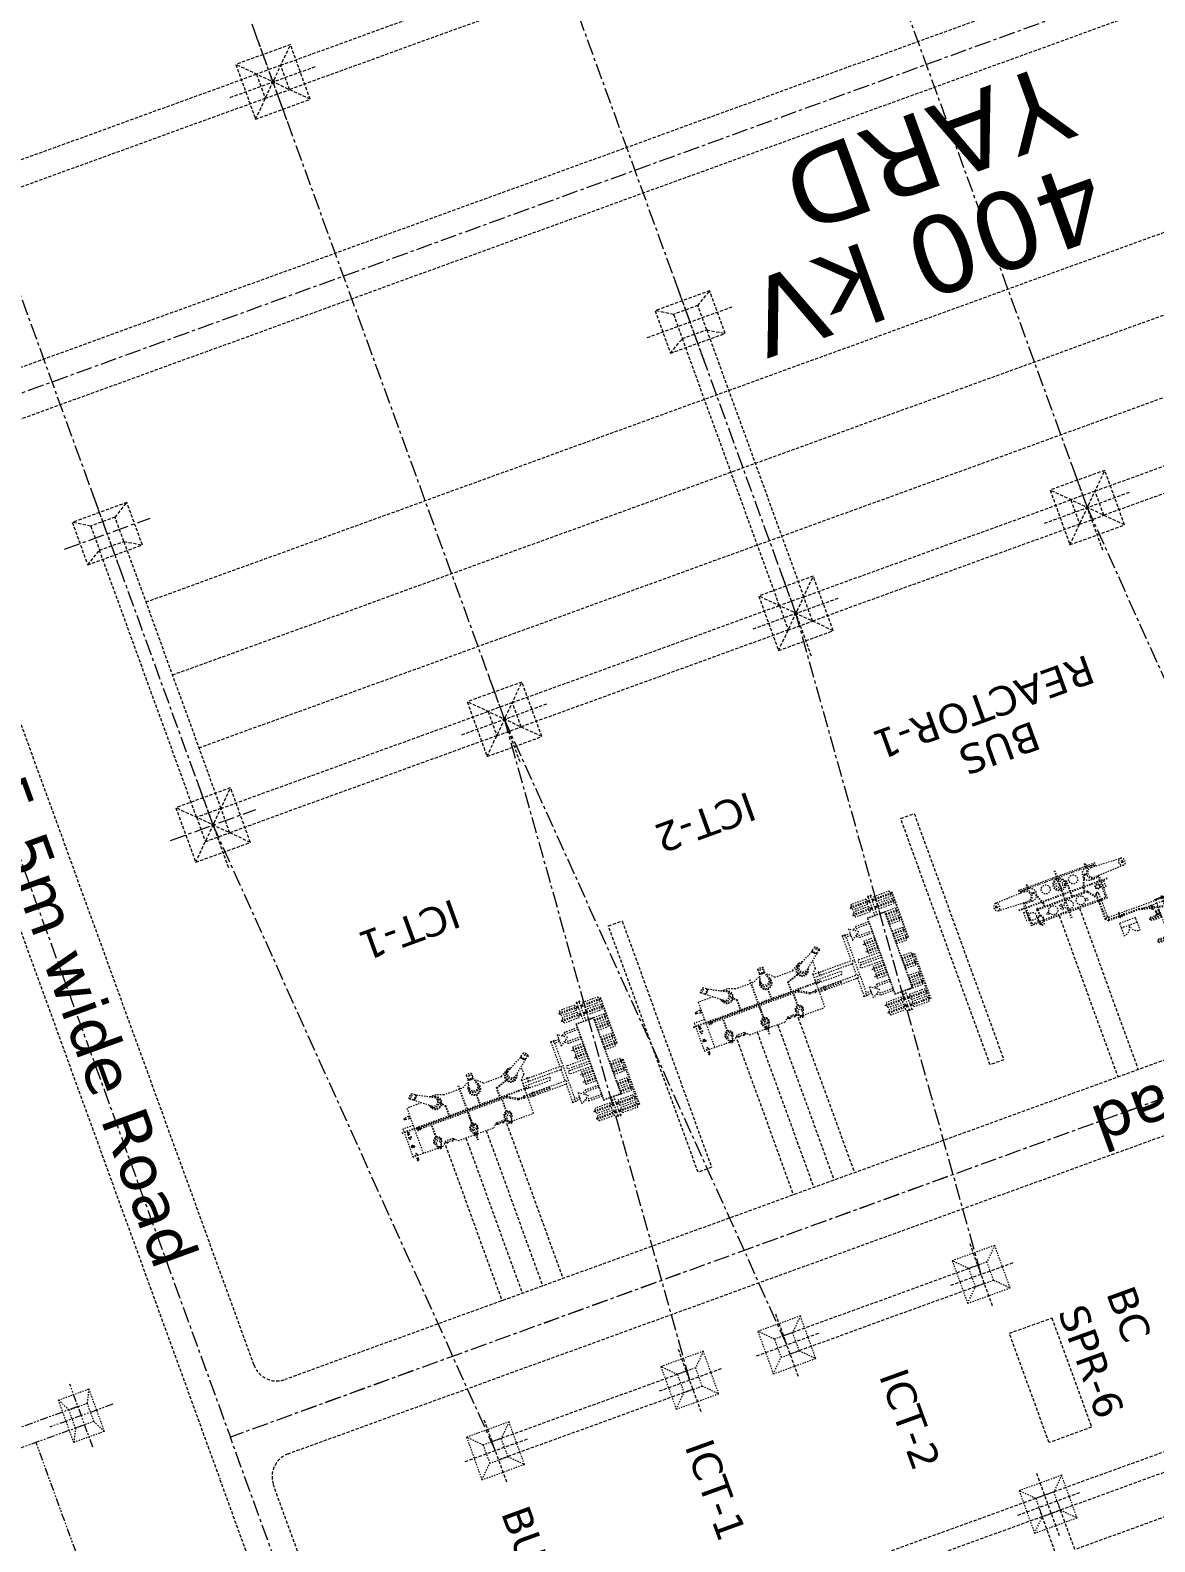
# Model space of a CAD drawing. Header units: metres. Extents: x 201400 to 215600, y 173235 to 1738400.
# Drawn here: x 205312.5 to 205399.5, y 1735678.6 to 1735795.6 of the extents above; entities that cross this region are included whole.
import ezdxf

# ---------------------------------------------------------------- set-up
doc = ezdxf.new("R2010")
doc.units = ezdxf.units.M
for name, pattern in [('400-ICT-1_400kV$0$HIDDEN', [0.375, 0.25, -0.125]), ('CENTER', [2, 1.25, -0.25, 0.25, -0.25]), ('HIDDEN', [0.375, 0.25, -0.125]), ('PHANTOM2', [1.25, 0.625, -0.125, 0.125, -0.125, 0.125, -0.125])]:
    doc.linetypes.add(name, pattern=pattern)
doc.layers.add('E-LAY-CNTRL', color=1, linetype='CENTER', lineweight=0)
doc.layers.add('E-LAY-EXIST', color=8, linetype='HIDDEN', lineweight=0)
for name, color, linetype in [('ECEN', 4, 'CENTER'), ('EEQP', 2, 'Continuous'), ('TXT', 222, 'Continuous')]:
    doc.layers.add(name, color=color, linetype=linetype)
doc.layers.add('STREAM', color=7, linetype='Continuous', lineweight=0, true_color=0x3dcfff)
doc.styles.add('STYLE1', font='verdana.ttf')

# ---------------------------------------------------------------- blocks, each defined once
blk = doc.blocks.new('400-ICT-1_400kV$0$A$C18D362E1')
at = {"layer": 'ECEN'}
for p, q in [((0, -2516), (0, 1972)), ((5113, 0), (-5406, 0))]:
    blk.add_line(p, q, dxfattribs=at)
blk = doc.blocks.new('400-ICT-1_400kV$0$TRAFO1_BHEL')
for p, q in [((-4766, 12485), (-4593, 12485)), ((-4766, 11235), (-4766, 12485)), ((-4593, 11091), (-4593, 12605)), ((-4593, 12605), (-4507, 12605)), ((-4507, 11091), (-4507, 12605)), ((-4507, 12485), (-4334, 12485)), ((-4334, 11235), (-4334, 12485)), ((-4166, 11235), (-4166, 12485)), ((-4166, 12485), (-3993, 12485)), ((-3993, 11091), (-3993, 12605)), ((-3993, 12605), (-3907, 12605)), ((-3907, 11091), (-3907, 12605)), ((-3907, 12485), (-3734, 12485)), ((-3734, 11235), (-3734, 12485)), ((-3366, 12485), (-3193, 12485)), ((-3366, 11235), (-3366, 12485)), ((-3193, 11638), (-3193, 12605)), ((-3193, 12605), (-3107, 12605)), ((-3107, 11638), (-3107, 12605)), ((-3107, 12485), (-2934, 12485)), ((-2934, 11638), (-2934, 12485)), ((-2766, 11638), (-2766, 12485)), ((-2766, 12485), (-2593, 12485)), ((-2593, 11638), (-2593, 12605)), ((-2593, 12605), (-2507, 12605)), ((-2507, 11638), (-2507, 12605)), ((-2507, 12485), (-2334, 12485)), ((-2334, 11638), (-2334, 12485)), ((-1766, 11638), (-1766, 12485)), ((-1766, 12485), (-1593, 12485)), ((-1593, 11638), (-1593, 12605)), ((-1593, 12605), (-1507, 12605)), ((-1507, 11638), (-1507, 12605)), ((-1507, 12485), (-1334, 12485)), ((-1334, 11638), (-1334, 12485)), ((-1166, 12485), (-993, 12485)), ((-1166, 11638), (-1166, 12485)), ((-993, 11638), (-993, 12605)), ((-993, 12605), (-907, 12605)), ((-907, 11638), (-907, 12605)), ((-907, 12485), (-734, 12485)), ((-734, 11638), (-734, 12485)), ((284, 11638), (284, 12485)), ((457, 12485), (284, 12485)), ((457, 11638), (457, 12605)), ((543, 12605), (457, 12605)), ((543, 11638), (543, 12605)), ((716, 12485), (543, 12485)), ((716, 11638), (716, 12485)), ((884, 11638), (884, 12485)), ((1057, 12485), (884, 12485)), ((1057, 11638), (1057, 12605)), ((1143, 12605), (1057, 12605)), ((1143, 11638), (1143, 12605)), ((1316, 12485), (1143, 12485)), ((1316, 11638), (1316, 12485)), ((1884, 11638), (1884, 12485)), ((2057, 12485), (1884, 12485)), ((2057, 11638), (2057, 12605)), ((2143, 12605), (2057, 12605)), ((2143, 11638), (2143, 12605)), ((2316, 12485), (2143, 12485)), ((2316, 11638), (2316, 12485)), ((2484, 11638), (2484, 12485)), ((2657, 12485), (2484, 12485)), ((2657, 11638), (2657, 12605)), ((2743, 12605), (2657, 12605)), ((2743, 11638), (2743, 12605)), ((2916, 12485), (2743, 12485)), ((2916, 11235), (2916, 12485)), ((3284, 11235), (3284, 12485)), ((3457, 12485), (3284, 12485)), ((3457, 11091), (3457, 12605)), ((3543, 12605), (3457, 12605)), ((3543, 11091), (3543, 12605)), ((3716, 12485), (3543, 12485)), ((3716, 11235), (3716, 12485)), ((4057, 12485), (3884, 12485)), ((3884, 11235), (3884, 12485)), ((4057, 11091), (4057, 12605)), ((4143, 12605), (4057, 12605)), ((4143, 11091), (4143, 12605)), ((4316, 12485), (4143, 12485)), ((4316, 11235), (4316, 12485)), ((-3325, 11005), (-4875, 11005)), ((-3325, 10805), (-4875, 10805)), ((-4766, 11235), (-4593, 11235)), ((-4766, 10575), (-4766, 9325)), ((-4766, 10575), (-4593, 10575)), ((-4615, 11005), (-4615, 11091)), ((-4615, 11091), (-4485, 11091)), ((-4615, 11073), (-4485, 11073)), ((-4615, 11023), (-4485, 11023)), ((-4615, 10805), (-4615, 10719)), ((-4615, 10787), (-4485, 10787)), ((-4615, 10737), (-4485, 10737)), ((-4615, 10719), (-4485, 10719)), ((-4593, 11091), (-4593, 11235)), ((-4593, 10719), (-4593, 9205)), ((-4593, 10719), (-4593, 10575)), ((-4507, 11091), (-4507, 11235)), ((-4507, 11235), (-4334, 11235)), ((-4507, 10719), (-4507, 9205)), ((-4507, 10719), (-4507, 10575)), ((-4507, 10575), (-4334, 10575)), ((-4485, 11005), (-4485, 11091)), ((-4485, 10805), (-4485, 10719)), ((-4334, 10575), (-4334, 9325)), ((-4166, 11235), (-3993, 11235)), ((-4166, 10575), (-4166, 9325)), ((-4166, 10575), (-3993, 10575)), ((-4015, 11005), (-4015, 11091)), ((-4015, 11091), (-3885, 11091)), ((-4015, 11073), (-3885, 11073)), ((-4015, 11023), (-3885, 11023)), ((-4015, 10805), (-4015, 10719)), ((-4015, 10787), (-3885, 10787)), ((-4015, 10737), (-3885, 10737)), ((-4015, 10719), (-3885, 10719)), ((-3993, 11091), (-3993, 11235)), ((-3993, 10719), (-3993, 9205)), ((-3993, 10719), (-3993, 10575)), ((-3907, 11235), (-3734, 11235)), ((-3907, 11091), (-3907, 11235)), ((-3907, 10719), (-3907, 9205)), ((-3907, 10719), (-3907, 10575)), ((-3907, 10575), (-3734, 10575)), ((-3885, 11005), (-3885, 11091)), ((-3885, 10805), (-3885, 10719)), ((-3734, 10575), (-3734, 9325)), ((-3366, 11235), (-3350, 11235)), ((2875, 11005), (3088, 11019)), ((2875, 10805), (3088, 10791)), ((2916, 11235), (2900, 11235)), ((3100, 11005), (4425, 11005)), ((3102, 10805), (4425, 10805)), ((3457, 11235), (3284, 11235)), ((3284, 10575), (3284, 9325)), ((3457, 10575), (3284, 10575)), ((3435, 11005), (3435, 11091)), ((3565, 11091), (3435, 11091)), ((3565, 11073), (3435, 11073)), ((3565, 11023), (3435, 11023)), ((3435, 10805), (3435, 10719)), ((3565, 10787), (3435, 10787)), ((3565, 10737), (3435, 10737)), ((3565, 10719), (3435, 10719)), ((3457, 11091), (3457, 11235)), ((3457, 10719), (3457, 9205)), ((3457, 10719), (3457, 10575)), ((3543, 11091), (3543, 11235)), ((3716, 11235), (3543, 11235)), ((3543, 10719), (3543, 9205)), ((3543, 10719), (3543, 10575)), ((3716, 10575), (3543, 10575)), ((3565, 11005), (3565, 11091)), ((3565, 10805), (3565, 10719)), ((3716, 10575), (3716, 9325)), ((4057, 11235), (3884, 11235)), ((4057, 10575), (3884, 10575)), ((3884, 10575), (3884, 9325)), ((4035, 11005), (4035, 11091)), ((4165, 11091), (4035, 11091)), ((4165, 11073), (4035, 11073)), ((4165, 11023), (4035, 11023)), ((4035, 10805), (4035, 10719)), ((4165, 10787), (4035, 10787)), ((4165, 10737), (4035, 10737)), ((4165, 10719), (4035, 10719)), ((4057, 11091), (4057, 11235)), ((4057, 10719), (4057, 9205)), ((4057, 10719), (4057, 10575)), ((4143, 11091), (4143, 11235)), ((4316, 11235), (4143, 11235)), ((4143, 10719), (4143, 9205)), ((4143, 10719), (4143, 10575)), ((4316, 10575), (4143, 10575)), ((4165, 11005), (4165, 11091)), ((4165, 10805), (4165, 10719)), ((4316, 10575), (4316, 9325)), ((-3046, 10173), (-3046, 9132)), ((-2896, 10173), (-2896, 9172)), ((-2296, 10173), (-2296, 9172)), ((-2146, 10173), (-2146, 9132)), ((-1766, 10173), (-1766, 9325)), ((-1593, 10173), (-1593, 9205)), ((-1507, 10173), (-1507, 9205)), ((-1334, 10173), (-1334, 9325)), ((-1166, 10173), (-1166, 9325)), ((-993, 10173), (-993, 9205)), ((-907, 10173), (-907, 9205)), ((-734, 10173), (-734, 9325)), ((-562, 8479), (-562, 10173)), ((-312, 8479), (-312, 10173)), ((-138, 8479), (-138, 10173)), ((112, 8479), (112, 10173)), ((284, 10173), (284, 9325)), ((457, 10173), (457, 9205)), ((543, 10173), (543, 9205)), ((716, 10173), (716, 9325)), ((884, 10173), (884, 9325)), ((1057, 10173), (1057, 9205)), ((1143, 10173), (1143, 9205)), ((1316, 10173), (1316, 9325)), ((1696, 10173), (1696, 9132)), ((1846, 10173), (1846, 9172)), ((2446, 10173), (2446, 9172)), ((2596, 10173), (2596, 9132)), ((-4766, 9325), (-4593, 9325)), ((-4593, 9205), (-4507, 9205)), ((-4507, 9325), (-4334, 9325)), ((-4166, 9325), (-3993, 9325)), ((-3993, 9205), (-3907, 9205)), ((-3907, 9325), (-3734, 9325)), ((-3046, 9132), (-2864, 8816)), ((-2896, 9172), (-2769, 8951)), ((-2671, 8523), (-2671, 8123)), ((-2521, 8523), (-2521, 8123)), ((-2296, 9172), (-2424, 8951)), ((-2146, 9132), (-2329, 8816)), ((-1766, 9325), (-1593, 9325)), ((-1593, 9205), (-1507, 9205)), ((-1507, 9325), (-1334, 9325)), ((-1166, 9325), (-993, 9325)), ((-993, 9205), (-907, 9205)), ((-907, 9325), (-734, 9325)), ((457, 9325), (284, 9325)), ((543, 9205), (457, 9205)), ((716, 9325), (543, 9325)), ((1057, 9325), (884, 9325)), ((1143, 9205), (1057, 9205)), ((1316, 9325), (1143, 9325)), ((1696, 9132), (1879, 8816)), ((1846, 9172), (1974, 8951)), ((2071, 8523), (2071, 8123)), ((2221, 8523), (2221, 8123)), ((2446, 9172), (2319, 8951)), ((2596, 9132), (2414, 8816)), ((3457, 9325), (3284, 9325)), ((3543, 9205), (3457, 9205)), ((3716, 9325), (3543, 9325)), ((4057, 9325), (3884, 9325)), ((4143, 9205), (4057, 9205)), ((4316, 9325), (4143, 9325)), ((-2710, 8123), (-2671, 8123)), ((-2710, 7873), (-693, 7873)), ((-2521, 8123), (2071, 8123)), ((-693, 4724), (-693, 7873)), ((-443, 4724), (-443, 7873)), ((-443, 7873), (493, 7873)), ((493, 4724), (493, 7873)), ((743, 4724), (743, 7873)), ((743, 7873), (2260, 7873)), ((2260, 8123), (2221, 8123)), ((-2311, 5869), (-2168, 5634)), ((-193, 4724), (-193, 6765)), ((57, 4724), (57, 6765)), ((536, 6573), (536, 4480)), ((536, 6573), (645, 6573)), ((645, 6573), (645, 4480)), ((-2468, 5347), (-2624, 5556)), ((-2381, 5292), (-2419, 5331)), ((-1685, 3933), (-2390, 5249)), ((-2127, 5541), (-2155, 5578)), ((-1186, 4432), (-2077, 5562)), ((-1072, 5077), (-1695, 5077)), ((-718, 4724), (-1072, 5077)), ((-718, 4724), (2018, 4724)), ((2018, 2720), (2018, 4724)), ((-1910, 4018), (-1910, 4353)), ((-1504, 3368), (-1910, 4018)), ((-827, 2702), (-1208, 3836)), ((-790, 2752), (-1165, 3869)), ((74, 3236), (547, 4056)), ((174, 3209), (634, 4006)), ((547, 4056), (547, 4448)), ((634, 4006), (634, 4448)), ((-1504, 1880), (-1504, 3368)), ((74, 2702), (-827, 2702)), ((74, 2752), (-790, 2752)), ((74, 3236), (74, -4047)), ((174, 3209), (174, -4047)), ((1170, 2842), (174, 2842)), ((1170, 2792), (174, 2792)), ((1645, 2976), (2044, 2950)), ((1645, 2654), (2052, 2679)), ((1718, 2401), (2018, 2720)), ((1718, 1780), (1718, 2401)), ((1836, 2527), (1836, 1654)), ((2034, 2927), (2058, 2935)), ((2034, 2703), (2058, 2695)), ((-2267, 1291), (-2490, 1291)), ((-2149, 1242), (-2205, 1238)), ((-1480, 1422), (-2128, 1289)), ((-1504, 1880), (-1910, 1449)), ((-1910, 1449), (-1910, 1334)), ((1718, 1780), (2018, 1461)), ((1936, 2318), (1814, 2318)), ((1936, 1863), (1814, 1863)), ((2018, -1461), (2018, 1461)), ((-2490, 849), (-2267, 849)), ((-2149, 897), (-2205, 901)), ((-1480, 716), (-2128, 847)), ((-1910, 803), (-1910, 644)), ((-1704, 270), (-1910, 644)), ((-1704, -1318), (-1704, 270)), ((74, 1106), (-889, 1106)), ((74, 1056), (-888, 1056)), ((1170, 27), (174, 27)), ((1619, 161), (2018, 135)), ((2008, 112), (2032, 120)), ((1170, -23), (174, -23)), ((1619, -161), (2026, -136)), ((2008, -112), (2032, -120)), ((-1685, -1983), (-2390, -3299)), ((-1704, -1318), (-1910, -1868)), ((-1910, -1868), (-1910, -2403)), ((-827, -1431), (-1255, -1860)), ((-806, -1481), (-1210, -1885)), ((74, -1431), (-827, -1431)), ((74, -1481), (-806, -1481)), ((1718, -1780), (2018, -1461)), ((1718, -1780), (1718, -2401)), ((1936, -1863), (1814, -1863)), ((1936, -2318), (1814, -2318)), ((1836, -2527), (1836, -1654)), ((-2468, -3397), (-2624, -3606)), ((-2381, -3342), (-2419, -3381)), ((-1186, -2482), (-2077, -3612)), ((-1704, -3139), (-1704, -4350)), ((1170, -2953), (174, -2953)), ((1170, -3003), (174, -3003)), ((1619, -2819), (2018, -2845)), ((1619, -3141), (2026, -3116)), ((1718, -2401), (2018, -2720)), ((2008, -2868), (2032, -2860)), ((2008, -3092), (2032, -3100)), ((2018, -4821), (2018, -2720)), ((-2311, -3919), (-2168, -3684)), ((-2127, -3591), (-2155, -3628)), ((-1704, -4350), (2018, -4350)), ((-1078, -4450), (-1019, -4765)), ((-1078, -4450), (-852, -4450)), ((-1064, -4425), (-866, -4425)), ((-1064, -4450), (-1064, -4425)), ((-1049, -4425), (-1049, -4350)), ((-852, -4450), (-914, -4765)), ((-881, -4425), (-881, -4350)), ((-866, -4450), (-866, -4425)), ((-277, -4350), (-277, -5190)), ((-1024, -4765), (-909, -4765)), ((-1024, -4765), (-1024, -4773)), ((-1024, -4773), (-909, -4773)), ((-1018, -4832), (-1018, -4846)), ((-1018, -4832), (-915, -4832)), ((-1018, -4846), (-915, -4846)), ((-1001, -4832), (-1001, -4773)), ((-931, -4832), (-931, -4773)), ((-915, -4832), (-915, -4846)), ((-909, -4765), (-909, -4773)), ((-277, -5190), (2018, -5190)), ((122, -4850), (100, -4850)), ((122, -4952), (100, -4952)), ((204, -4865), (138, -4857)), ((204, -4935), (140, -4943)), ((546, -4990), (215, -4951)), ((546, -4814), (223, -4850)), ((1954, -4814), (2277, -4850)), ((1954, -4990), (2285, -4951)), ((2018, -5190), (2018, -4983)), ((2296, -4865), (2362, -4857)), ((2296, -4935), (2360, -4943)), ((2378, -4850), (2400, -4850)), ((2378, -4952), (2400, -4952))]:
    blk.add_line(p, q)
for points in [[(-907, 12605), (-907, 12680), (-4593, 12680), (-4593, 12605)], [(457, 12605), (457, 12680), (4143, 12680), (4143, 12605)], [(-4875, 10755), (-4875, 11055), (-4925, 11055), (-4925, 10755)], [(2900, 10173), (2900, 11638), (-3350, 11638), (-3350, 10173)], [(2875, 10198), (2875, 11613), (-3325, 11613), (-3325, 10198)], [(4425, 10755), (4425, 11055), (4475, 11055), (4475, 10755)], [(-2596, 9198), (-3068, 8523), (-2124, 8523)], [(2146, 9198), (2618, 8523), (1674, 8523)], [(-2710, 7848), (-2710, 8148), (-2725, 8148), (-2725, 7848)], [(2260, 7848), (2260, 8148), (2275, 8148), (2275, 7848)], [(-393, 5186), (-743, 5186), (-743, 5231), (-393, 5231)], [(793, 5186), (443, 5186), (443, 5231), (793, 5231)], [(1836, 2392), (1836, 2244), (1901, 2244), (1901, 2392)], [(1836, 1789), (1836, 1937), (1901, 1937), (1901, 1789)], [(1836, -1789), (1836, -1937), (1901, -1937), (1901, -1789)], [(1836, -2392), (1836, -2244), (1901, -2244), (1901, -2392)]]:
    blk.add_lwpolyline(points, close=True)
for points, const_width in [([(-2488, 5688, 1), (-2492, 5722, 1)], 33.8), ([(2089, 2822, 1), (2109, 2808, 1)], 24), ([(-2477, 1079, -1), (-2503, 1058, -1)], 33.8), ([(2063, 7, 1), (2083, -7, 1)], 24), ([(2063, -2973, 1), (2083, -2987, 1)], 24), ([(-2488, -3738, -1), (-2492, -3772, -1)], 33.8), ([(104, -4898, -1), (96, -4904, -1)], 9), ([(1247, -4915, -1), (1253, -4922, -1)], 9), ([(2396, -4898, 1), (2404, -4904, 1)], 9)]:
    blk.add_lwpolyline(points, format="xyb", close=True, dxfattribs=dict(const_width=const_width))
for centre, radius in [((124, -4047), 137), ((1250, -4918), 108), ((1250, -4918), 102), ((1250, -4918), 77.2), ((1250, -4918), 51.1)]:
    blk.add_circle(centre, radius)
for centre, radius, start, end in [((2981, 10905), 157, 313.14025, 46.85975), ((-437, 8479), 125, 180, 0), ((-13, 8479), 125, 180, 0), ((-2596, 8123), 75, 180, 0), ((-568, 7873), 125, 0, 180), ((618, 7873), 125, 0, 180), ((2146, 8123), 75, 180, 0), ((-68, 6765), 125, 0, 180), ((-1448, 4195), 432, 168.51028, 73.56247), ((-1320, 4072), 495, 195.35397, 76.70469), ((-1476, 4223), 358, 234.19228, 35.80772), ((-1320, 4072), 432, 214.13888, 57.91978), ((591, 4480), 90.1, 126.90526, 241.28881), ((591, 4480), 54.1, 180, 0), ((591, 4480), 90.1, 298.71119, 53.09474), ((1500, 2817), 330, 58.29531, 299.64603), ((1500, 2817), 288, 77.08022, 280.86112), ((1619, 2815), 288, 32.40189, 327.59811), ((1645, 2815), 163, 99.19228, 260.80772), ((2256, 2815), 248, 153.16405, 206.83595), ((-1498, 1069), 432, 220.94819, 139.14209), ((-1320, 1072), 495, 240.35397, 121.70469), ((-1537, 1069), 358, 279.19228, 80.80772), ((-1320, 1072), 432, 259.13888, 102.91978), ((1500, 2), 330, 58.29531, 299.64603), ((1500, 2), 288, 77.08022, 280.86112), ((1619, 0), 288, 32.40189, 327.59811), ((1645, 0), 163, 99.19228, 260.80772), ((2230, 0), 248, 153.16405, 206.83595), ((-1448, -2245), 432, 286.43753, 191.48972), ((-1320, -2122), 495, 283.29531, 164.64603), ((-1476, -2273), 358, 324.19228, 125.80772), ((-1320, -2122), 432, 302.08022, 145.86112), ((1500, -2978), 330, 58.29531, 299.64603), ((1500, -2978), 288, 77.08022, 280.86112), ((1619, -2980), 288, 32.40189, 327.59811), ((1645, -2980), 163, 99.19228, 260.80772), ((2230, -2980), 248, 153.16405, 206.83595), ((124, -4047), 50, 180, 0), ((223, -4901), 51.2, 225.30332, 93.6834), ((229, -4901), 51.3, 265.44139, 133.49512), ((546, -4901), 108, 224.89194, 136.85541), ((501, -4902), 99.4, 297.50864, 62.49136), ((1954, -4901), 108, 43.14459, 315.10806), ((1999, -4902), 99.4, 117.50864, 242.49136), ((2271, -4901), 51.3, 46.50488, 274.55861), ((2277, -4901), 51.2, 86.3166, 314.69668)]:
    blk.add_arc(centre, radius, start, end)
at = {"extrusion": (0, 0, -1)}
for centre, major_axis, ratio in [((-2468, 5712), (156, 156), 0.2893401), ((100, -4901), (0, -51.1), 0.6127056)]:
    blk.add_ellipse(centre, major_axis=major_axis, ratio=ratio, dxfattribs=at)
for centre, major_axis, ratio, start_param, end_param in [((-2318, 5490), (-150, -144), 0.4665773, 3.1415927, 6.2831853), ((-2233, 5406), (-156, -156), 0.1523356, 2.4546998, 6.8717251), ((-2253, 5416), (-127, -125), 0.1908491, 3.0718177, 6.3370368), ((122, -4901), (0, -51.1), 0.6127056, 3.1415927, 6.2831853)]:
    blk.add_ellipse(centre, major_axis=major_axis, ratio=ratio, start_param=start_param, end_param=end_param, dxfattribs=at)
for centre, major_axis, ratio, start_param, end_param in [((2052, 2815), (0, -136), 0.4625137, 2.8525531, 6.5722249), ((2088, 2815), (0, -136), 0.4625137, 3.0504994, 6.3742786), ((-2267, 1070), (0, 221), 0.4387351, 3.1415927, 6.2831853), ((-2149, 1070), (0, -173), 0.1967352, -0.069775, 3.2113676), ((-2128, 1068), (0, 221), 0.1523356, 2.4546998, 6.9493237), ((2026, 0), (0, -136), 0.4625137, 2.8525531, 6.5722249), ((2061, 0), (0, -136), 0.4625137, 3.0504994, 6.3742786), ((-2318, -3540), (-150, 144), 0.4665773, 3.1415927, 6.2831853), ((-2233, -3456), (-156, 156), 0.1523356, 2.4546998, 6.8717251), ((-2253, -3466), (-127, 125), 0.1908491, 3.0718177, 6.3370368), ((2026, -2980), (0, -136), 0.4625137, 2.8525531, 6.5722249), ((2061, -2980), (0, -136), 0.4625137, 3.0504994, 6.3742786), ((2378, -4901), (0, -51.1), 0.6127056, 3.1415927, 6.2831853)]:
    blk.add_ellipse(centre, major_axis=major_axis, ratio=ratio, start_param=start_param, end_param=end_param)
for centre, major_axis, ratio in [((2099, 2815), (0, -136), 0.4625137), ((-2490, 1070), (0, -221), 0.4387351), ((2073, 0), (0, -136), 0.4625137), ((2073, -2980), (0, -136), 0.4625137), ((-2468, -3762), (156, -156), 0.2893401), ((2400, -4901), (0, -51.1), 0.6127056)]:
    blk.add_ellipse(centre, major_axis=major_axis, ratio=ratio)
at = {"rotation": 90}
blk.add_blockref('400-ICT-1_400kV$0$A$C18D362E1', (0, 0), dxfattribs=at)
blk = doc.blocks.new('400-ICT-1_400kV$0$SHUNT RCTR 80MVAr_420kV_PLAN_BHEL')
for p, q in [((-2758, 1210), (-5155, 1110)), ((-2400, 1310), (-2758, 1310)), ((2400, 1310), (2758, 1310)), ((2758, 1210), (5155, 1110)), ((-5155, 510), (-2758, 410)), ((-2400, 310), (-2758, 310)), ((-2111, 899), (-2115, 899)), ((-2111, 824), (-2115, 824)), ((541, 899), (537, 899)), ((541, 824), (537, 824)), ((2111, 899), (2115, 899)), ((2111, 824), (2115, 824)), ((2400, 310), (2758, 310)), ((5155, 510), (2758, 410)), ((-2275, -462), (-2275, -1000)), ((-2225, -463), (-2225, -1006)), ((2413, -889), (2413, -1463)), ((2613, -889), (2613, -1463)), ((-2475, -1200), (-2425, -1617)), ((-2075, -1200), (-2125, -1610)), ((2388, -1438), (2388, -2904)), ((2468, -1438), (2468, -2860)), ((2638, -1438), (2638, -2800)), ((2638, -2800), (2388, -2904)), ((2388, -2904), (2609, -3125)), ((2475, -2878), (2635, -3038)), ((2713, -2875), (2609, -3125)), ((2609, -3125), (3549, -3125)), ((2638, -2800), (2713, -2875)), ((2653, -3045), (3549, -3045)), ((2713, -2875), (3549, -2875)), ((3574, -2875), (6578, -2875)), ((3574, -3045), (3737, -3045)), ((3574, -3125), (3737, -3125)), ((3737, -3025), (3887, -3150)), ((3737, -3150), (3887, -3025)), ((3887, -3045), (5122, -3045)), ((3887, -3125), (5116, -3125)), ((5116, -3125), (7128, -3578)), ((5128, -3046), (7146, -3500)), ((5480, -3125), (6578, -3125))]:
    blk.add_line(p, q)
at = {"linetype": '400-ICT-1_400kV$0$HIDDEN'}
for p, q in [((6578, -2875), (7128, -2875)), ((6578, -3125), (7128, -3125)), ((3347, -3986), (3347, -4639)), ((4653, -3986), (4653, -4639))]:
    blk.add_line(p, q, dxfattribs=at)
for points in [[(3138, 1194), (3138, 1438), (-3138, 1438), (-3138, 1194)], [(-2362, 1338), (-2362, 1640), (-2438, 1640), (-2438, 1338)], [(2362, 1338), (2362, 1640), (2438, 1640), (2438, 1338)], [(-5240, 835), (-5155, 835)], [(-5155, 785), (-5240, 785)], [(-3138, 426), (-3138, -1438), (-2439, -1438)], [(-2120, 887), (-2264, 887)], [(-2120, 837), (-2264, 837)], [(-2111, -1438), (3138, -1438), (3138, 426)], [(531, 887), (494, 887)], [(531, 837), (499, 837)], [(2120, 887), (2264, 887)], [(2120, 837), (2264, 837)], [(5240, 835), (5155, 835)], [(5155, 785), (5240, 785)], [(-2362, -1340), (-2362, -1640), (-2438, -1640), (-2438, -1340)], [(5756, -4080), (5756, -3980), (6578, -3980), (6578, -4280), (5756, -4280), (5756, -4180)], [(6553, -3737), (6553, -3662), (6253, -3662), (6253, -3962), (6553, -3962), (6553, -3887)], [(8500, -4080), (8500, -3980), (7678, -3980), (7678, -4280), (8500, -4280), (8500, -4180)], [(7703, -3737), (7703, -3662), (8003, -3662), (8003, -3962), (7703, -3962), (7703, -3887)], [(5756, -5880), (5756, -5780), (6578, -5780), (6578, -6080), (5756, -6080), (5756, -5980)], [(8500, -4980), (8500, -4880), (7678, -4880), (7678, -5180), (8500, -5180), (8500, -5080)], [(8500, -5880), (8500, -5780), (7678, -5780), (7678, -6080), (8500, -6080), (8500, -5980)], [(6553, -6323), (6553, -6398), (6253, -6398), (6253, -6098), (6553, -6098), (6553, -6173)], [(7703, -6323), (7703, -6398), (8003, -6398), (8003, -6098), (7703, -6098), (7703, -6173)]]:
    blk.add_lwpolyline(points)
for points in [[(3038, 1194), (3038, 1338), (-3038, 1338), (-3038, 1194)], [(-3038, 426), (-3038, -1338), (-2092, -1338)], [(-2092, -1338), (3038, -1338), (3038, 426)]]:
    blk.add_lwpolyline(points, dxfattribs=at)
for points in [[(-1629, -383), (-1629, -158, 0.1859661), (-1642, -124), (-2038, 870, 0.2119231), (-2075, 887), (-2111, 887)], [(-1679, -392), (-1679, -167, 0.1859661), (-1686, -151), (-2068, 829, 0.2119231), (-2086, 837), (-2111, 837)], [(636, -383), (634, 812, 0.4135999), (559, 887), (541, 887)], [(586, -383), (584, 812, 0.4135999), (559, 837), (541, 837)], [(1629, -383), (1629, -158, -0.1859661), (1642, -124), (2038, 870, -0.2119231), (2075, 887), (2111, 887)], [(1679, -392), (1679, -167, -0.1859661), (1686, -151), (2068, 829, -0.2119231), (2086, 837), (2111, 837)], [(-2265, -383), (1750, -383, -0.2240098), (1897, -452), (2413, -1079)], [(-2265, -463), (1750, -463, -0.2240098), (1835, -503), (2413, -1204)]]:
    blk.add_lwpolyline(points, format="xyb")
for points in [[(-3138, -997), (-3338, -997), (-3338, -297), (-3138, -297)], [(3138, -597), (3338, -597), (3338, -97), (3138, -97)], [(2713, -1438), (2713, -1463), (2313, -1463), (2313, -1438)], [(3574, -2800), (3549, -2800), (3549, -3200), (3574, -3200)], [(3737, -2988), (3724, -2988), (3724, -3188), (3737, -3188)], [(3887, -2988), (3899, -2988), (3899, -3188), (3887, -3188)], [(6140, -3194), (6116, -3188), (6058, -3439), (6083, -3445)], [(6239, -3225), (6215, -3219), (6157, -3470), (6182, -3475)], [(6528, -2805), (7728, -2805), (7728, -2830), (6528, -2830)], [(6578, -7230), (7678, -7230), (7678, -2830), (6578, -2830)], [(3347, -3986), (4653, -3986), (4653, -3614), (3347, -3614)], [(6578, -4080), (6578, -4180), (5656, -4180), (5656, -4080)], [(6328, -3737), (6328, -3887), (6578, -3887), (6578, -3737)], [(7928, -3737), (7928, -3887), (7678, -3887), (7678, -3737)], [(7678, -4080), (7678, -4180), (8600, -4180), (8600, -4080)], [(6878, -5155), (6828, -5155), (6828, -4905), (6878, -4905)], [(7378, -5155), (7428, -5155), (7428, -4905), (7378, -4905)], [(7678, -4980), (7678, -5080), (8600, -5080), (8600, -4980)], [(6578, -5980), (6578, -5880), (5656, -5880), (5656, -5980)], [(6328, -6323), (6328, -6173), (6578, -6173), (6578, -6323)], [(7678, -5980), (7678, -5880), (8600, -5880), (8600, -5980)], [(7928, -6323), (7928, -6173), (7678, -6173), (7678, -6323)], [(6528, -7255), (7728, -7255), (7728, -7230), (6528, -7230)], [(7253, -7382), (7253, -7367), (7003, -7367), (7003, -7382)], [(7240, -7570), (7240, -7545), (7216, -7520), (7040, -7520), (7016, -7545), (7016, -7570)], [(7228, -7367), (7228, -7255), (7028, -7255), (7028, -7367)], [(7216, -7520), (7190, -7445), (7066, -7445), (7040, -7520)], [(7178, -7445), (7178, -7382), (7078, -7382), (7078, -7445)]]:
    blk.add_lwpolyline(points, close=True)
for centre, radius in [((0, 810), 500), ((0, 810), 400), ((-1130, 810), 350), ((0, 810), 250), ((0, 810), 25), ((1130, 810), 350), ((-2791, -800), 300), ((-1602, -1002), 91.6), ((-1130, -910), 350), ((-431, -766), 91.6), ((-431, -1002), 91.6), ((146, -910), 350), ((1130, -910), 350), ((1600, -1002), 91.6), ((2726, -347), 200), ((2726, -347), 150), ((7128, -5030), 250), ((7128, -5030), 50)]:
    blk.add_circle(centre, radius)
for centre, radius, start, end in [((-2758, 810), 500, 230.76083, 129.23917), ((-2400, 810), 500, 270, 90), ((2400, 810), 500, 90, 270), ((2758, 810), 500, 50.76083, 309.23917), ((-2275, -1200), 250, 90, 224.29248), ((-2275, -1200), 200, 350.6282, 189.3189), ((-2265, -423), 75, 32.23095, 262.10618), ((-2265, -423), 40, 90, 270), ((-2265, -423), 75, 301.96013, 327.76905), ((-2275, -1200), 250, 315.61895, 78.46304), ((2513, -889), 125, 323.1301, 216.8699), ((2513, -889), 100, 0, 180), ((2493, -2860), 25, 180, 225), ((2653, -3020), 25, 225, 270), ((5122, -3070), 25, 77.31051, 90), ((7137, -3539), 90, 193.69831, 140.92271), ((7137, -3539), 40, 257.31051, 77.31051)]:
    blk.add_arc(centre, radius, start, end)
for centre, radius, start, end in [((7128, -3000), 150, 90, 123.55731), ((7128, -3000), 150, 236.44269, 270), ((7128, -3000), 150, 270, 90), ((7128, -3000), 125, 270, 90), ((3347, -3986), 653, 270, 0), ((4653, -3986), 653, 180, 270)]:
    blk.add_arc(centre, radius, start, end, dxfattribs=at)
at = {"extrusion": (0, 0, -1)}
for centre, major_axis, ratio, start_param, end_param in [((-2758, 810), (0, 400), 0.9821207, -0.0559861, 3.1975787), ((-5155, 810), (0, 98), 0.5962488, -1.3129188, 4.4545109), ((-5155, 810), (0, -25), 0.5636371, 3.1415927, 6.2831853), ((-2115, 862), (0, 37.5), 0.205458, 3.1415927, 6.2831853), ((-2111, 862), (0, 37.5), 0.205458, 2.300524, 7.124254), ((-2111, 862), (0, -25), 0.1123446, 0, 3.1415927), ((537, 862), (0, 37.5), 0.205458, 3.1415927, 6.2831853), ((541, 862), (0, 37.5), 0.205458, 2.300524, 7.124254), ((541, 862), (0, -25), 0.1123446, 0, 3.1415927)]:
    blk.add_ellipse(centre, major_axis=major_axis, ratio=ratio, start_param=start_param, end_param=end_param, dxfattribs=at)
for centre, major_axis, ratio, start_param, end_param in [((2758, 810), (0, 400), 0.9821207, -0.0559861, 3.1975787), ((2111, 862), (0, 37.5), 0.205458, 2.300524, 7.124254), ((2111, 862), (0, -25), 0.1123446, 0, 3.1415927), ((2115, 862), (0, 37.5), 0.205458, 3.1415927, 6.2831853), ((5155, 810), (0, 98), 0.5962488, -1.3129188, 4.4545109), ((5155, 810), (0, -25), 0.5636371, 3.1415927, 6.2831853)]:
    blk.add_ellipse(centre, major_axis=major_axis, ratio=ratio, start_param=start_param, end_param=end_param)
for centre, major_axis, ratio in [((-5155, 810), (0, 300), 0.7842267), ((-5240, 810), (0, 25), 0.5645792)]:
    blk.add_ellipse(centre, major_axis=major_axis, ratio=ratio, dxfattribs=at)
for centre, major_axis, ratio in [((5155, 810), (0, 300), 0.7842267), ((5240, 810), (0, 25), 0.5645792), ((-2275, -1610), (-150, 0), 0.7546728)]:
    blk.add_ellipse(centre, major_axis=major_axis, ratio=ratio)
at = {"layer": 'EEQP', "color": 4, "linetype": 'CENTER'}
for p, q in [((0, 1938), (0, -1938)), ((-3638, 0), (3638, 0)), ((7128, -7570), (7128, -2683)), ((6528, -5030), (7728, -5030))]:
    blk.add_line(p, q, dxfattribs=at)
blk = doc.blocks.new('TWR_CTG_p')
for p, q in [((-750, 750), (-1750, 1250)), ((1750, 1250), (750, 750)), ((-750, -750), (-1750, -1250)), ((750, -750), (1750, -1250))]:
    blk.add_line(p, q)
for points in [[(-1750, -1250), (1750, -1250), (1750, 1250), (-1750, 1250)], [(-750, -750), (750, -750), (750, 750), (-750, 750)]]:
    blk.add_lwpolyline(points, close=True)
blk = doc.blocks.new('TWR_CTE_p')
for p, q in [((-750, 750), (-1750, 1750)), ((1750, 1750), (750, 750)), ((-1750, -1750), (-750, -750)), ((750, -750), (1750, -1750))]:
    blk.add_line(p, q)
for points in [[(-1750, -1750), (1750, -1750), (1750, 1750), (-1750, 1750)], [(-750, -750), (750, -750), (750, 750), (-750, 750)]]:
    blk.add_lwpolyline(points, close=True)
blk = doc.blocks.new('400kv')
at = {"layer": 'E-LAY-CNTRL', "color": 4}
for p, q in [((175.33, 167.38, -0.31), (215.45, 344.73, -0.31)), ((198.74, 162.09, -0.31), (238.86, 339.43, -0.31)), ((222.15, 156.79, -0.31), (262.26, 334.14, -0.31)), ((151.92, 172.68, -0.31), (184.13, 315.08, -0.31)), ((144.13, 120.1, -0.31), (151.92, 172.68, -0.31)), ((159.74, 116.57, -0.31), (175.33, 167.38, -0.31)), ((167.54, 114.81, -0.31), (175.33, 167.38, -0.31)), ((183.15, 111.28, -0.31), (198.74, 162.09, -0.31)), ((214.36, 104.22, -0.31), (222.15, 156.79, -0.31))]:
    blk.add_line(p, q, dxfattribs=at)
at = {"layer": 'E-LAY-CNTRL'}
for p in [(160.68, 279.08, -0.31), (90.25, -32.26, -0.31)]:
    blk.add_line(p, (127.43, 132.08, -0.31), dxfattribs=at)
at = {"layer": 'E-LAY-CNTRL', "elevation": -0.31}
for points in [[(286.04, 179.76), (145.41, 211.57)], [(153.78, 196.87), (160.65, 195.31)], [(148.49, 173.46), (155.36, 171.9)], [(382.06, 74.49), (127.43, 132.08)], [(382.06, 74.49), (132.24, 131)]]:
    blk.add_lwpolyline(points, dxfattribs=at)
at = {"layer": 'E-LAY-EXIST', "color": 4}
for p, q in [((330.22, 171.69, -0.13), (149.48, 212.58, -0.31)), ((329.4, 168.03, -0.13), (150.36, 208.53, -0.31)), ((131.99, 135.79, -0.24), (148.12, 207.12, -0.31)), ((142.14, 205.6, -0.31), (125, 129.81, -0.23)), ((156.87, 190.02, -0.31), (248.55, 169.28, -0.31)), ((155.55, 184.16, -0.31), (247.23, 163.42, -0.31)), ((154.22, 178.31, -0.31), (245.91, 157.57, -0.31)), ((153.66, 142.1, -0.31), (150.83, 129.61, -0.31)), ((155.29, 141.73, -0.31), (152.47, 129.24, -0.31)), ((156.93, 141.36, -0.31), (154.1, 128.87, -0.31)), ((158.56, 140.99, -0.31), (155.74, 128.5, -0.31)), ((177.07, 136.8, -0.31), (174.24, 124.31, -0.31)), ((178.7, 136.43, -0.31), (175.88, 123.94, -0.31)), ((180.34, 136.06, -0.31), (177.51, 123.57, -0.31)), ((181.97, 135.69, -0.31), (179.15, 123.2, -0.31)), ((312.44, 93.05, -0.24), (133.4, 133.55, -0.24)), ((203.24, 131.4, -0.31), (200.31, 118.42, -0.31)), ((204.88, 131.03, -0.31), (201.94, 118.05, -0.31)), ((89.68, -26.32, -0.67), (125, 129.81, -0.67)), ((287.94, 92.96, 0.48), (130.48, 128.57, -0.27)), ((117.94, 81.61, -0.24), (128.24, 127.17, -0.67)), ((143.56, 117.57, -0.31), (144.7, 122.64, -0.31)), ((146.67, 119.53, -0.31), (141.6, 120.68, -0.31)), ((159.9, 117.3, -0.31), (144.3, 120.83, -0.31)), ((159.57, 115.84, -0.31), (143.97, 119.37, -0.31)), ((159.16, 114.04, -0.31), (160.31, 119.11, -0.31)), ((162.27, 116, -0.31), (157.2, 117.15, -0.31)), ((166.97, 112.27, -0.31), (168.11, 117.34, -0.31)), ((170.07, 114.23, -0.31), (165, 115.38, -0.31)), ((183.31, 112.01, -0.31), (167.7, 115.54, -0.31)), ((182.98, 110.55, -0.31), (167.37, 114.08, -0.31)), ((182.57, 108.74, -0.31), (183.72, 113.81, -0.31)), ((185.68, 110.7, -0.31), (180.61, 111.85, -0.31)), ((178.05, 94.23, -0.31), (162.45, 97.76, -0.31)), ((177.72, 92.77, -0.31), (162.12, 96.3, -0.31)), ((177.31, 90.97, -0.31), (178.46, 96.04, -0.31)), ((173.63, 78.06, -0.31), (177.16, 93.67, -0.31)), ((180.42, 92.93, -0.31), (175.35, 94.07, -0.31)), ((193.66, 90.7, -0.31), (178.05, 94.23, -0.31)), ((175.09, 77.73, -0.31), (178.62, 93.33, -0.31)), ((193.33, 89.24, -0.31), (177.72, 92.77, -0.31)), ((223.09, 79.17, -0.31), (177.74, 89.43, -0.31))]:
    blk.add_line(p, q, dxfattribs=at)
at = {"layer": 'E-LAY-EXIST', "color": 1, "linetype": 'PHANTOM2'}
for p, q in [((118.79, 140.45, -0.31), (103.18, 143.98, -0.31)), ((118.46, 138.98, -0.31), (102.85, 142.51, -0.31)), ((118.05, 137.18, -0.31), (119.2, 142.25, -0.31)), ((82.23, -3.02, -0.31), (114.56, 139.87, -0.31)), ((121.16, 139.14, -0.31), (116.09, 140.29, -0.31))]:
    blk.add_line(p, q, dxfattribs=at)
at = {"layer": 'E-LAY-EXIST', "color": 4, "elevation": -0.31}
for points in [[(186.16, 219.79), (185.72, 217.84), (164.26, 222.69), (164.7, 224.64)], [(189.61, 220.29), (185.22, 221.28), (184.22, 216.89), (188.61, 215.9)], [(188.11, 219.35), (186.16, 219.79), (185.72, 217.84), (187.67, 217.4)], [(209.57, 214.49), (209.13, 212.54), (187.67, 217.4), (188.11, 219.35)], [(187.03, 218.67), (186.84, 218.71), (186.79, 218.52), (186.99, 218.47)], [(159.8, 197.3), (155.41, 198.29), (154.64, 194.88), (159.03, 193.89)], [(158.41, 196.84), (156.46, 197.28), (156.02, 195.33), (157.97, 194.89)], [(157.97, 194.89), (153.12, 173.43), (151.17, 173.88), (156.02, 195.33)], [(206.62, 186.71), (202.23, 187.7), (201.45, 184.29), (205.84, 183.29)], [(205.23, 186.25), (203.28, 186.69), (202.84, 184.74), (204.79, 184.3)], [(204.79, 184.3), (199.94, 162.84), (197.99, 163.29), (202.84, 184.74)], [(154.61, 174.38), (150.22, 175.37), (149.23, 170.98), (153.62, 169.99)], [(153.12, 173.43), (151.17, 173.88), (150.73, 171.93), (152.68, 171.48)], [(174.58, 168.58), (174.14, 166.63), (152.68, 171.48), (153.12, 173.43)], [(152.04, 172.76), (151.85, 172.8), (151.8, 172.6), (152, 172.56)], [(178.02, 169.08), (173.63, 170.08), (172.64, 165.69), (177.03, 164.69)], [(176.53, 168.14), (174.58, 168.58), (174.14, 166.63), (176.09, 166.19)], [(175.45, 167.46), (175.26, 167.5), (175.21, 167.31), (175.41, 167.27)], [(197.99, 163.29), (197.54, 161.33), (176.09, 166.19), (176.53, 168.14)], [(201.43, 163.79), (197.04, 164.78), (196.05, 160.39), (200.44, 159.4)], [(199.94, 162.84), (197.99, 163.29), (197.54, 161.33), (199.49, 160.89)], [(221.39, 157.99), (220.95, 156.04), (199.49, 160.89), (199.94, 162.84)], [(198.86, 162.17), (198.66, 162.21), (198.62, 162.01), (198.82, 161.97)], [(224.84, 158.49), (220.45, 159.49), (219.46, 155.1), (223.85, 154.1)], [(223.34, 157.55), (221.39, 157.99), (220.95, 156.04), (222.9, 155.6)], [(222.27, 156.87), (222.07, 156.91), (222.03, 156.72), (222.22, 156.67)], [(244.8, 152.7), (244.36, 150.74), (222.9, 155.6), (223.34, 157.55)], [(174.55, 149.32), (170.07, 129.53), (168.98, 129.77), (173.45, 149.57)], [(198.07, 144.1), (193.6, 124.31), (192.5, 124.56), (196.98, 144.35)], [(185.93, 105.48), (183.95, 96.71), (180.53, 97.48), (182.52, 106.26)]]:
    blk.add_lwpolyline(points, close=True, dxfattribs=at)
for points in [[(188.61, 215.9), (185.22, 221.28)], [(186.14, 215.16), (187.69, 222.03)], [(184.22, 216.89), (189.61, 220.29)], [(183.48, 219.37), (190.35, 217.81)], [(156.44, 192.65), (157.99, 199.52)], [(156.46, 197.28), (155.41, 198.29)], [(158.41, 196.84), (159.8, 197.3)], [(154.64, 194.88), (156.02, 195.33)], [(157.97, 194.89), (159.03, 193.89)], [(203.26, 182.06), (204.81, 188.93)], [(203.28, 186.69), (202.23, 187.7)], [(200.6, 186.28), (207.47, 184.72)], [(205.23, 186.25), (206.62, 186.71)], [(201.45, 184.29), (202.84, 184.74)], [(204.79, 184.3), (205.84, 183.29)], [(151.15, 169.25), (152.7, 176.11)], [(153.62, 169.99), (150.22, 175.37)], [(149.23, 170.98), (154.61, 174.38)], [(177.03, 164.69), (173.63, 170.08)], [(174.55, 163.95), (176.11, 170.82)], [(172.64, 165.69), (178.02, 169.08)], [(171.9, 168.16), (178.77, 166.61)], [(197.96, 158.66), (199.52, 165.52)], [(200.44, 159.4), (197.04, 164.78)], [(195.31, 162.87), (202.17, 161.31)], [(196.05, 160.39), (201.43, 163.79)], [(223.85, 154.1), (220.45, 159.49)], [(221.37, 153.36), (222.93, 160.23)], [(219.46, 155.1), (224.84, 158.49)], [(218.71, 157.57), (225.58, 156.02)]]:
    blk.add_lwpolyline(points, dxfattribs=at)
at = {"layer": 'E-LAY-EXIST', "color": 4}
for centre, start, end in [((133.82, 135.38, -0.24), 167.254, 257.254), ((130.07, 126.74, -0.24), 77.254, 167.254)]:
    blk.add_arc(centre, 1.88, start, end, dxfattribs=at)
for name, p, xscale, yscale, zscale, rotation in [('400-ICT-1_400kV$0$TRAFO1_BHEL', (156.56, 143.51, -0.31), 0.0009999999398089005, 0.0009999999398089005, 0.0009999999398089005, 257.2539829661908), ('400-ICT-1_400kV$0$TRAFO1_BHEL', (179.97, 138.22, -0.31), 0.0009999999398089005, 0.0009999999398089005, 0.0009999999398089005, 257.2539829661908), ('400-ICT-1_400kV$0$SHUNT RCTR 80MVAr_420kV_PLAN_BHEL', (204.38, 132.62, -0.31), 0.0009999999965821884, 0.0009999999965821884, 0.0009999999965821884, 347.2539837020024), ('TWR_CTE_p', (144.13, 120.1, -0.31), 0.0009999999965821884, 0.0009999999965821884, 0.0009999999965821884, 167.2539837020024), ('TWR_CTE_p', (159.74, 116.57, -0.31), 0.0009999999965821884, 0.0009999999965821884, 0.0009999999965821884, 167.2539837020024), ('TWR_CTE_p', (167.54, 114.81, -0.31), 0.0009999999965821884, 0.0009999999965821884, 0.0009999999965821884, 167.2539837020024), ('TWR_CTE_p', (183.15, 111.28, -0.31), 0.0009999999965821884, 0.0009999999965821884, 0.0009999999965821884, 167.2539837020024), ('TWR_CTE_p', (177.89, 93.5, -0.31), 0.0009999999965821884, 0.0009999999965821884, 0.0009999999965821884, 167.2539837020024)]:
    blk.add_blockref(name, p, dxfattribs=dict(at, xscale=xscale, yscale=yscale, zscale=zscale, rotation=rotation))
at = {"layer": 'E-LAY-EXIST', "color": 1, "linetype": 'PHANTOM2', "xscale": -0.0009999999398089005, "yscale": 0.0009999999310821295, "zscale": 0.001, "rotation": 257.2539829661908}
blk.add_blockref('TWR_CTG_p', (118.62, 139.71, -0.31), dxfattribs=at)
at = {"layer": 'E-LAY-EXIST', "color": 4, "style": 'STYLE1'}
for s, p in [('BUS I/C', (141.88, 115.84, -0.38)), ('ICT-1', (156.63, 112.5, -0.38)), ('ICT-2', (172.24, 108.97, -0.38)), ('SPR-6', (186.59, 105.65, -0.38)), ('BC', (190.49, 104.84, -0.38))]:
    blk.add_text(s, height=2.25, rotation=257.254, dxfattribs=at).set_placement(p)
at = {"layer": 'TXT', "linetype": 'Continuous', "style": 'STYLE1'}
for s, height, rotation, p in [('YARD', 6, 167.254, (238.51, 187.27, 0.05)), ('400 kV', 6, 167.254, (236.81, 179.41, 0.05)), ('5.5m wide Road', 3.6, 257.254, (138.31, 184.98, -0.53)), ('5.5m wide Road', 3.6, 167.254, (236.02, 108.79, -0.57))]:
    blk.add_text(s, height=height, rotation=rotation, dxfattribs=at).set_placement(p)
at = {"layer": 'TXT', "color": 0, "style": 'STYLE1'}
for s, p in [('ICT-1', (164.48, 157.84, -0.31)), ('ICT-2', (188.23, 152.47, -0.31)), ('REACTOR-1', (216.01, 147.24, -0.31)), ('BUS ', (209.7, 145.18, -0.31))]:
    blk.add_text(s, height=2.25, rotation=167.254, dxfattribs=at).set_placement(p)

msp = doc.modelspace()

# ---------------------------------------------------------------- hatches: boundary and pattern name
at = {"layer": 'STREAM'}
h = msp.add_hatch(dxfattribs=at)
h.set_pattern_fill('ANSI31', color=256, scale=250)
h.set_pattern_definition([(45, (-8694.004, -31706.453), (-22.0970869, 22.0970869), [])])
edge = h.paths.add_edge_path()
edge.add_line((205055.28, 1735849.84), (205075.23, 1735853.32))
edge.add_line((205075.23, 1735853.32), (205244.24, 1735363.58))
edge.add_line((205244.24, 1735363.58), (205847.72, 1734990.98))
edge.add_line((205847.72, 1734990.98), (205841.77, 1734972.49))
edge.add_line((205841.77, 1734972.49), (205227.67, 1735350.31))
edge.add_line((205227.67, 1735350.31), (205055.28, 1735849.84))
edge.add_line((205055.28, 1735849.84), (205075.23, 1735853.32))

# ---------------------------------------------------------------- block references
at = {"rotation": 32.70900758124661}
msp.add_blockref('400kv', (205292.1, 1735506.66, 0.31), dxfattribs=at)

doc.saveas('drawing.dxf')
